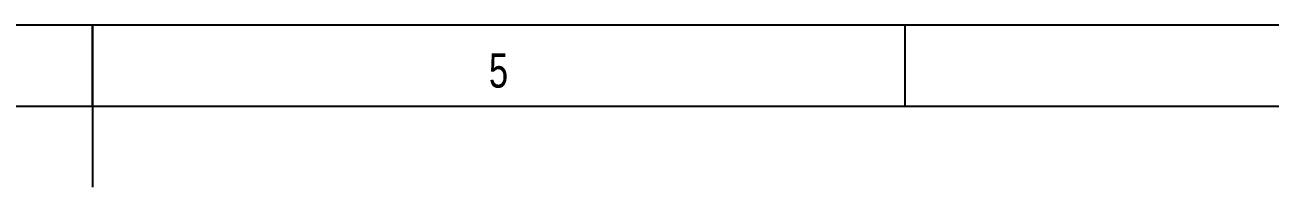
# Model space of a CAD drawing. Header units: millimetres. Extents: x 4 to 420, y 5 to 292.
# Drawn here: x 210.8 to 287.5, y 282 to 292 of the extents above; entities that cross this region are included whole.
import ezdxf

# ---------------------------------------------------------------- set-up
doc = ezdxf.new("R2010")
doc.units = ezdxf.units.MM
doc.styles.add('SLDTEXTSTYLE0', font='TXT', dxfattribs={"width": 0.75})

msp = doc.modelspace()

# ---------------------------------------------------------------- linework, layer by layer
at = {"color": 7, "linetype": 'Continuous', "lineweight": 25}
for p, q in [((15, 292), (415, 292)), ((215, 292.001), (215, 281.999)), ((215, 287), (215, 292)), ((265, 287), (265, 292)), ((20, 287), (410, 287))]:
    msp.add_line(p, q, dxfattribs=at)

# ---------------------------------------------------------------- texts
at = {"color": 7, "linetype": 'Continuous', "lineweight": 0, "insert": (239.9787, 290.2463), "char_height": 2.1167, "attachment_point": 2, "style": 'SLDTEXTSTYLE0'}
msp.add_mtext('5', dxfattribs=at)

doc.saveas('drawing.dxf')
